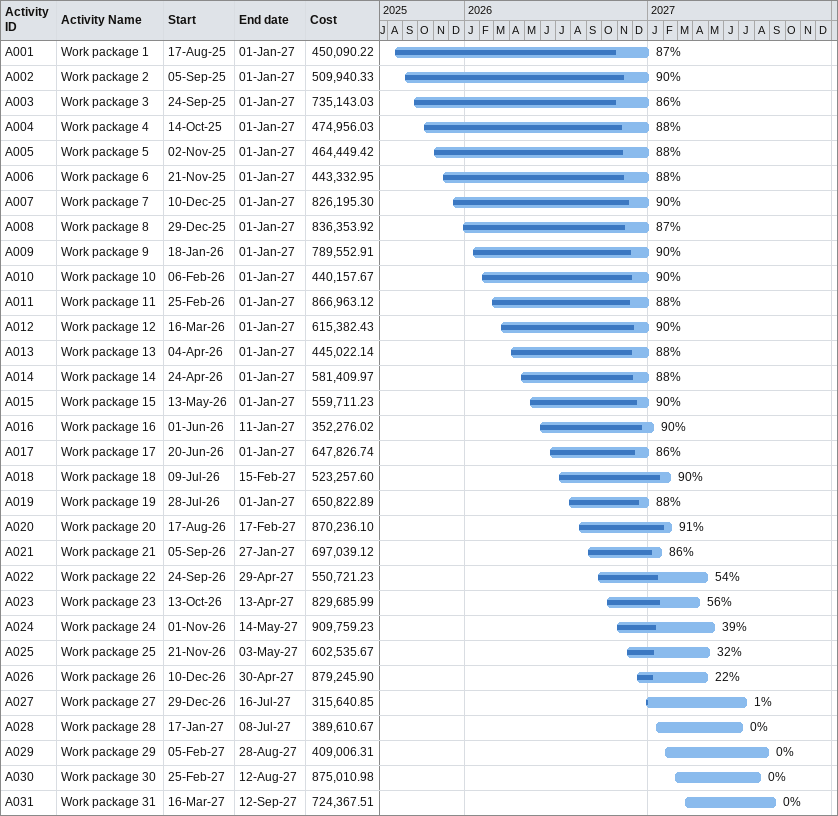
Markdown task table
| ID | Task | Start | Finish | % complete | Cost |
|---|---|---|---|---|---|
| A001 | Work package 1 | 2025-08-17 | 2027-01-01 | 87 | 450090.22 |
| A002 | Work package 2 | 2025-09-05 | 2027-01-01 | 90 | 509940.33 |
| A003 | Work package 3 | 2025-09-24 | 2027-01-01 | 86 | 735143.03 |
| A004 | Work package 4 | 2025-10-14 | 2027-01-01 | 88 | 474956.03 |
| A005 | Work package 5 | 2025-11-02 | 2027-01-01 | 88 | 464449.42 |
| A006 | Work package 6 | 2025-11-21 | 2027-01-01 | 88 | 443332.95 |
| A007 | Work package 7 | 2025-12-10 | 2027-01-01 | 90 | 826195.30 |
| A008 | Work package 8 | 2025-12-29 | 2027-01-01 | 87 | 836353.92 |
| A009 | Work package 9 | 2026-01-18 | 2027-01-01 | 90 | 789552.91 |
| A010 | Work package 10 | 2026-02-06 | 2027-01-01 | 90 | 440157.67 |
| A011 | Work package 11 | 2026-02-25 | 2027-01-01 | 88 | 866963.12 |
| A012 | Work package 12 | 2026-03-16 | 2027-01-01 | 90 | 615382.43 |
| A013 | Work package 13 | 2026-04-04 | 2027-01-01 | 88 | 445022.14 |
| A014 | Work package 14 | 2026-04-24 | 2027-01-01 | 88 | 581409.97 |
| A015 | Work package 15 | 2026-05-13 | 2027-01-01 | 90 | 559711.23 |
| A016 | Work package 16 | 2026-06-01 | 2027-01-11 | 90 | 352276.02 |
| A017 | Work package 17 | 2026-06-20 | 2027-01-01 | 86 | 647826.74 |
| A018 | Work package 18 | 2026-07-09 | 2027-02-15 | 90 | 523257.60 |
| A019 | Work package 19 | 2026-07-28 | 2027-01-01 | 88 | 650822.89 |
| A020 | Work package 20 | 2026-08-17 | 2027-02-17 | 91 | 870236.10 |
| A021 | Work package 21 | 2026-09-05 | 2027-01-27 | 86 | 697039.12 |
| A022 | Work package 22 | 2026-09-24 | 2027-04-29 | 54 | 550721.23 |
| A023 | Work package 23 | 2026-10-13 | 2027-04-13 | 56 | 829685.99 |
| A024 | Work package 24 | 2026-11-01 | 2027-05-14 | 39 | 909759.23 |
| A025 | Work package 25 | 2026-11-21 | 2027-05-03 | 32 | 602535.67 |
| A026 | Work package 26 | 2026-12-10 | 2027-04-30 | 22 | 879245.90 |
| A027 | Work package 27 | 2026-12-29 | 2027-07-16 | 1 | 315640.85 |
| A028 | Work package 28 | 2027-01-17 | 2027-07-08 | 0 | 389610.67 |
| A029 | Work package 29 | 2027-02-05 | 2027-08-28 | 0 | 409006.31 |
| A030 | Work package 30 | 2027-02-25 | 2027-08-12 | 0 | 875010.98 |
| A031 | Work package 31 | 2027-03-16 | 2027-09-12 | 0 | 724367.51 |
